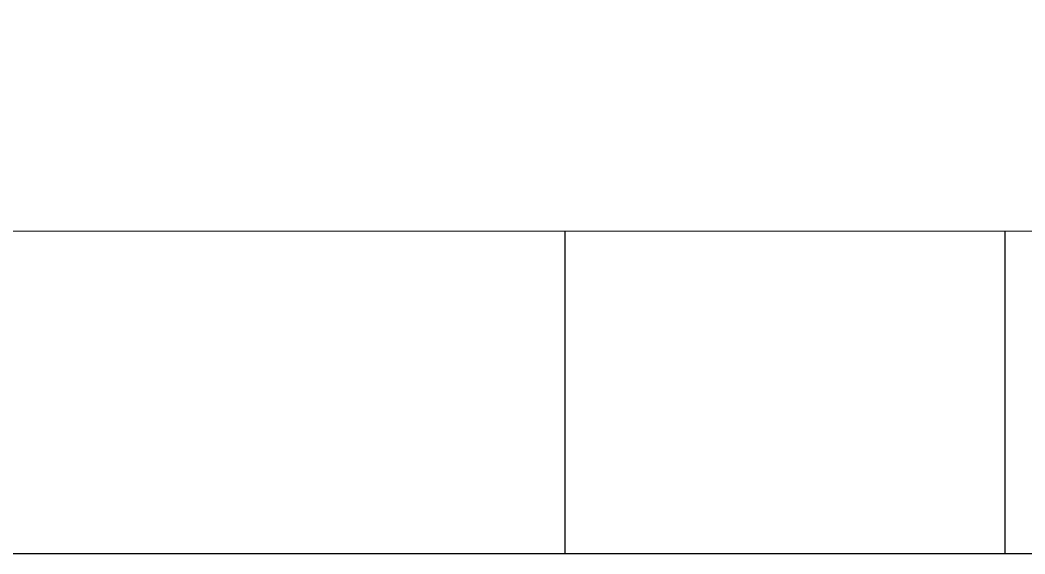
# Model space of a CAD drawing. Extents: x -12260 to 57327, y -29287 to 19916.
# Drawn here: x 29844.7 to 29905.6, y -6080.9 to -6048.6 of the extents above; entities that cross this region are included whole.
import ezdxf

# ---------------------------------------------------------------- set-up
doc = ezdxf.new("R2010")
doc.units = 0
doc.header["$LTSCALE"] = 0.25
doc.linetypes.add('DASHDOT', pattern=[25.4, 12.7, -6.35, 0, -6.35])
for name, color, linetype, lineweight in [('01-First Floor$0$LOADING', 253, 'Continuous', 5), ('01-First Floor$0$NEW Wall', 166, 'Continuous', 5), ('E-DIM', 6, 'Continuous', 18), ('E-LITE-CLNG-CNDT', 6, 'DASHDOT', 35)]:
    doc.layers.add(name, color=color, linetype=linetype, lineweight=lineweight)
doc.styles.get("Standard").update_dxf_attribs({"font": 'romans.shx'})
doc.dimstyles.get("Standard").update_dxf_attribs({"dimtxt": 150, "dimasz": 150, "dimexe": 0.18, "dimexo": 0.0625, "dimgap": 0.09, "dimtad": 0, "dimtih": 1, "dimtoh": 1, "dimdec": 0, "dimlfac": 0.1, "dimzin": 0, "dimdsep": 46, "dimtxsty": 'Standard', "dimcen": 0.09, "dimclrd": 6, "dimadec": 0, "dimazin": 0, "dimtfac": 1, "dimtdec": 0, "dimtofl": 0, "dimtmove": 0, "dimatfit": 3, "dimfxl": 1, "dimtolj": 1, "dimtzin": 0, "dimarcsym": 0})

# ---------------------------------------------------------------- blocks, each defined once
blk = doc.blocks.new('*X410')
at = {"color": 0}
for p, q in [((5, 3), (5, 3)), ((5, 3), (5, 3)), ((5, 3), (5, 3)), ((5, 3), (5, 3)), ((5, 3), (5, 3)), ((5, 3), (5, 3)), ((5, 3), (5, 3)), ((5, 3), (5, 3)), ((5, 3), (5, 3)), ((5, 3), (5, 3)), ((5, 3), (5, 3)), ((5, 3), (5, 3)), ((5, 3), (5, 3)), ((5, 3), (5, 3)), ((5, 3), (5, 3)), ((5, 3), (5, 3)), ((5, 3), (5, 3)), ((5, 3), (5, 3)), ((5, 3), (5, 3)), ((5, 3), (5, 3)), ((5, 3), (5, 3)), ((5, 3), (5, 3)), ((5, 3), (5, 3)), ((5, 3), (5, 3)), ((5, 3), (5, 3)), ((5, 3), (5, 3)), ((5, 3), (5, 3)), ((5, 3), (5, 3)), ((5, 3), (5, 3)), ((5, 3), (5, 3)), ((5, 3), (5, 3)), ((5, 3), (5, 3)), ((5, 3), (5, 3)), ((5, 3), (5, 3)), ((5, 3), (5, 3)), ((5, 3), (5, 3)), ((5, 3), (5, 3)), ((5, 3), (5, 3)), ((5, 3), (5, 3)), ((5, 3), (5, 3)), ((5, 3), (5, 3)), ((5, 3), (5, 3)), ((5, 3), (5, 3)), ((5, 3), (5, 3)), ((5, 3), (5, 3)), ((5, 3), (5, 3)), ((5, 3), (5, 3)), ((5, 3), (5, 3)), ((5, 3), (5, 3)), ((5, 3), (5, 3)), ((5, 3), (5, 3)), ((5, 3), (5, 3)), ((5, 3), (5, 3)), ((5, 3), (5, 3)), ((5, 3), (5, 3)), ((5, 3), (5, 3)), ((5, 3), (5, 3)), ((5, 3), (5, 3)), ((5, 3), (5, 3)), ((5, 3), (5, 3)), ((5, 3), (5, 3)), ((5, 3), (5, 3)), ((5, 3), (5, 3)), ((5, 3), (5, 3)), ((5, 3), (5, 3)), ((5, 3), (5, 3)), ((6, 3), (5, 3)), ((5, 3), (5, 3)), ((6, 3), (5, 3)), ((5, 3), (5, 3)), ((6, 3), (5, 3)), ((5, 3), (5, 3)), ((6, 3), (5, 3)), ((5, 3), (5, 3)), ((5, 3), (5, 3)), ((5, 3), (5, 3)), ((5, 3), (5, 3)), ((5, 3), (5, 3)), ((5, 3), (5, 3)), ((5, 3), (5, 3)), ((5, 3), (5, 3)), ((5, 3), (5, 3)), ((5, 3), (5, 3)), ((5, 3), (5, 3)), ((5, 3), (5, 3)), ((5, 3), (5, 3)), ((5, 3), (5, 3)), ((5, 3), (5, 3)), ((5, 3), (5, 3)), ((5, 3), (5, 3)), ((5, 3), (5, 3)), ((5, 3), (5, 3)), ((5, 3), (5, 3)), ((5, 3), (5, 3)), ((5, 3), (5, 3)), ((5, 3), (5, 3)), ((6, 3), (6, 3)), ((6, 3), (6, 3)), ((6, 3), (6, 3)), ((6, 3), (6, 3)), ((6, 3), (6, 3)), ((6, 3), (6, 3)), ((6, 3), (6, 3)), ((6, 3), (6, 3)), ((6, 3), (6, 3)), ((6, 3), (6, 3)), ((6, 3), (6, 3)), ((6, 3), (6, 3)), ((6, 3), (6, 3)), ((6, 3), (6, 3)), ((6, 3), (6, 3)), ((6, 3), (6, 3)), ((6, 3), (6, 3)), ((6, 3), (6, 3)), ((6, 3), (6, 3)), ((6, 3), (6, 3)), ((6, 3), (6, 3)), ((6, 3), (6, 3)), ((6, 3), (6, 3)), ((6, 3), (6, 3)), ((6, 3), (6, 3)), ((6, 3), (6, 3)), ((6, 3), (6, 3)), ((6, 3), (6, 3)), ((6, 3), (6, 3)), ((6, 3), (6, 3)), ((6, 3), (6, 3)), ((6, 3), (6, 3)), ((6, 3), (6, 3)), ((6, 3), (6, 3)), ((6, 3), (6, 3)), ((6, 3), (6, 3)), ((6, 3), (6, 3)), ((6, 3), (6, 3)), ((6, 3), (6, 3)), ((6, 3), (6, 3)), ((6, 3), (6, 3)), ((6, 3), (6, 3)), ((6, 3), (6, 3)), ((6, 3), (6, 3)), ((6, 3), (6, 3)), ((6, 3), (6, 3)), ((6, 3), (6, 3)), ((6, 3), (6, 3)), ((6, 3), (6, 3)), ((6, 3), (6, 3)), ((6, 3), (6, 3)), ((6, 3), (6, 3)), ((6, 3), (6, 3)), ((6, 3), (6, 3)), ((6, 3), (6, 3)), ((6, 3), (6, 3)), ((6, 3), (6, 3)), ((6, 3), (6, 3)), ((6, 3), (6, 3)), ((6, 3), (6, 3)), ((6, 3), (6, 3)), ((6, 3), (6, 3)), ((6, 3), (6, 3)), ((6, 3), (6, 3)), ((6, 3), (6, 3)), ((6, 3), (6, 3)), ((6, 3), (6, 3)), ((6, 3), (6, 3)), ((6, 3), (6, 3)), ((6, 3), (6, 3)), ((6, 3), (6, 3)), ((6, 3), (6, 3)), ((6, 3), (6, 3)), ((6, 3), (6, 3)), ((6, 3), (6, 3)), ((6, 3), (6, 3)), ((6, 3), (6, 3)), ((6, 3), (6, 3)), ((6, 3), (6, 3)), ((6, 3), (6, 3)), ((6, 3), (6, 3)), ((6, 3), (6, 3)), ((6, 3), (6, 3)), ((6, 3), (6, 3)), ((6, 3), (6, 3)), ((6, 3), (6, 3)), ((6, 3), (6, 3)), ((6, 3), (6, 3)), ((6, 3), (6, 3)), ((6, 3), (6, 3)), ((6, 3), (6, 3)), ((6, 3), (6, 3)), ((6, 3), (6, 3)), ((6, 3), (6, 3)), ((6, 3), (6, 3)), ((6, 3), (6, 3)), ((6, 3), (6, 3)), ((6, 3), (6, 3)), ((6, 3), (6, 3)), ((6, 3), (6, 3)), ((6, 3), (6, 3)), ((6, 3), (6, 3)), ((6, 3), (6, 3)), ((6, 3), (6, 3)), ((6, 3), (6, 3)), ((6, 3), (6, 3)), ((6, 3), (6, 3)), ((6, 3), (6, 3)), ((6, 3), (6, 3)), ((6, 3), (6, 3)), ((6, 3), (6, 3)), ((6, 3), (6, 3)), ((6, 3), (6, 3)), ((6, 3), (6, 3)), ((6, 3), (6, 3)), ((6, 3), (6, 3)), ((6, 3), (6, 3)), ((6, 3), (6, 3)), ((6, 3), (6, 3)), ((6, 3), (6, 3)), ((6, 3), (6, 3)), ((6, 3), (6, 3)), ((6, 3), (6, 3)), ((6, 3), (6, 3)), ((6, 3), (6, 3)), ((6, 3), (6, 3)), ((6, 3), (6, 3)), ((6, 3), (6, 3)), ((6, 3), (6, 3)), ((6, 3), (6, 3)), ((6, 3), (6, 3)), ((6, 3), (6, 3)), ((6, 3), (6, 3)), ((6, 3), (6, 3)), ((6, 3), (6, 3)), ((6, 3), (6, 3)), ((6, 3), (6, 3)), ((6, 3), (6, 3)), ((6, 3), (6, 3)), ((6, 3), (6, 3)), ((6, 3), (6, 3)), ((6, 3), (6, 3)), ((6, 3), (6, 3)), ((6, 3), (6, 3)), ((6, 3), (6, 3)), ((6, 3), (6, 3)), ((6, 3), (6, 3)), ((6, 3), (6, 3)), ((6, 3), (6, 3)), ((6, 3), (6, 3)), ((6, 3), (6, 3)), ((6, 3), (6, 3)), ((6, 3), (6, 3)), ((6, 3), (6, 3)), ((6, 3), (6, 3)), ((6, 3), (6, 3)), ((6, 3), (6, 3)), ((6, 3), (6, 3)), ((6, 3), (6, 3)), ((6, 3), (6, 3)), ((6, 3), (6, 3)), ((6, 3), (6, 3)), ((6, 3), (6, 3)), ((6, 3), (6, 3)), ((6, 3), (6, 3)), ((6, 3), (6, 3)), ((6, 3), (6, 3)), ((6, 3), (6, 3)), ((6, 3), (6, 3)), ((6, 3), (6, 3)), ((6, 3), (6, 3)), ((6, 3), (6, 3)), ((6, 3), (6, 3)), ((6, 3), (6, 3)), ((6, 3), (6, 3)), ((6, 3), (6, 3)), ((6, 3), (6, 3)), ((6, 3), (6, 3)), ((6, 3), (6, 3)), ((6, 3), (6, 3)), ((6, 3), (6, 3)), ((6, 3), (6, 3)), ((6, 3), (6, 3)), ((6, 3), (6, 3)), ((6, 3), (6, 3)), ((6, 3), (6, 3)), ((6, 3), (6, 3)), ((6, 3), (6, 3)), ((6, 3), (6, 3)), ((6, 3), (6, 3)), ((6, 3), (6, 3)), ((6, 3), (6, 3)), ((6, 3), (6, 3)), ((6, 3), (6, 3)), ((6, 3), (6, 3)), ((6, 3), (6, 3)), ((6, 3), (6, 3)), ((6, 3), (6, 3)), ((6, 3), (6, 3)), ((6, 3), (6, 3)), ((6, 3), (6, 3)), ((6, 3), (6, 3)), ((6, 3), (6, 3)), ((6, 3), (6, 3)), ((6, 3), (5, 3)), ((6, 3), (5, 3)), ((6, 3), (5, 3)), ((6, 3), (5, 3)), ((6, 3), (5, 3)), ((6, 3), (6, 3)), ((6, 3), (6, 3)), ((6, 3), (6, 3)), ((6, 3), (6, 3)), ((6, 3), (6, 3)), ((6, 3), (6, 3)), ((6, 3), (6, 3)), ((6, 3), (6, 3)), ((6, 3), (6, 3)), ((6, 3), (6, 3)), ((6, 3), (6, 3)), ((6, 3), (6, 3)), ((6, 3), (6, 3)), ((6, 3), (6, 3)), ((6, 3), (6, 3)), ((6, 3), (6, 3)), ((6, 3), (6, 3)), ((6, 3), (6, 3)), ((6, 3), (6, 3)), ((6, 3), (6, 3)), ((6, 3), (6, 3)), ((6, 3), (6, 3)), ((6, 3), (6, 3)), ((6, 3), (6, 3)), ((6, 3), (6, 3)), ((6, 3), (6, 3)), ((6, 3), (6, 3)), ((6, 3), (6, 3)), ((6, 3), (6, 3)), ((6, 3), (6, 3)), ((6, 3), (6, 3)), ((6, 3), (6, 3)), ((6, 3), (6, 3)), ((6, 3), (6, 3)), ((6, 3), (6, 3)), ((6, 3), (6, 3)), ((6, 3), (6, 3)), ((6, 3), (6, 3)), ((6, 3), (6, 3)), ((6, 3), (6, 3)), ((6, 3), (6, 3)), ((6, 3), (6, 3)), ((6, 3), (6, 3)), ((6, 3), (6, 3)), ((6, 3), (6, 3)), ((6, 3), (6, 3)), ((6, 3), (6, 3)), ((6, 3), (6, 3)), ((6, 3), (6, 3)), ((6, 3), (6, 3)), ((6, 3), (6, 3)), ((6, 3), (6, 3)), ((6, 3), (6, 3)), ((6, 3), (6, 3)), ((6, 3), (6, 3)), ((6, 3), (6, 3)), ((6, 3), (6, 3)), ((6, 3), (6, 3)), ((6, 3), (6, 3)), ((6, 3), (6, 3)), ((6, 3), (6, 3)), ((6, 3), (6, 3)), ((6, 3), (6, 3)), ((6, 3), (6, 3)), ((6, 3), (6, 3)), ((6, 3), (6, 3)), ((6, 3), (6, 3)), ((6, 3), (6, 3)), ((6, 3), (6, 3)), ((6, 3), (6, 3)), ((6, 3), (6, 3)), ((6, 3), (6, 3)), ((6, 3), (6, 3)), ((6, 3), (6, 3)), ((6, 3), (6, 3)), ((6, 3), (6, 3)), ((6, 3), (6, 3)), ((6, 3), (6, 3)), ((6, 3), (6, 3)), ((6, 3), (6, 3)), ((6, 3), (6, 3)), ((6, 3), (6, 3)), ((6, 3), (6, 3)), ((6, 3), (6, 3)), ((6, 3), (6, 3)), ((6, 3), (6, 3)), ((6, 3), (6, 3)), ((6, 3), (6, 3)), ((6, 3), (6, 3)), ((6, 3), (6, 3)), ((6, 3), (6, 3)), ((6, 3), (6, 3)), ((6, 3), (6, 3)), ((6, 3), (6, 3)), ((6, 3), (6, 3)), ((6, 3), (6, 3)), ((6, 3), (6, 3)), ((6, 3), (6, 3)), ((6, 3), (6, 3)), ((6, 3), (6, 3)), ((6, 3), (6, 3)), ((6, 3), (6, 3)), ((6, 3), (6, 3)), ((6, 3), (6, 3)), ((6, 3), (6, 3)), ((6, 3), (6, 3)), ((6, 3), (6, 3)), ((6, 3), (6, 3)), ((6, 3), (6, 3)), ((6, 3), (6, 3)), ((6, 3), (6, 3)), ((6, 3), (6, 3)), ((6, 3), (6, 3)), ((6, 3), (6, 3)), ((6, 3), (6, 3)), ((6, 3), (6, 3)), ((6, 3), (6, 3)), ((6, 3), (6, 3)), ((6, 3), (6, 3)), ((6, 3), (6, 3)), ((6, 3), (6, 3)), ((6, 3), (6, 3)), ((6, 3), (6, 3)), ((6, 3), (6, 3)), ((6, 3), (6, 3)), ((6, 3), (6, 3)), ((6, 3), (6, 3)), ((6, 3), (6, 3)), ((6, 3), (6, 3)), ((6, 3), (6, 3)), ((6, 3), (6, 3)), ((6, 3), (6, 3)), ((6, 3), (6, 3)), ((6, 3), (6, 3)), ((6, 3), (6, 3)), ((6, 3), (6, 3)), ((6, 3), (6, 3)), ((6, 3), (6, 3)), ((6, 3), (6, 3)), ((6, 3), (6, 3)), ((6, 3), (6, 3)), ((6, 3), (6, 3)), ((6, 3), (6, 3)), ((6, 3), (6, 3)), ((6, 3), (6, 3)), ((6, 3), (6, 3)), ((6, 3), (6, 3)), ((6, 3), (6, 3)), ((6, 3), (6, 3)), ((6, 3), (6, 3)), ((6, 3), (6, 3)), ((6, 3), (6, 3)), ((6, 3), (6, 3)), ((6, 3), (6, 3)), ((6, 3), (6, 3)), ((6, 3), (6, 3)), ((6, 3), (6, 3)), ((6, 3), (6, 3)), ((6, 3), (6, 3)), ((6, 3), (6, 3)), ((6, 3), (6, 3)), ((6, 3), (6, 3)), ((6, 3), (6, 3)), ((6, 3), (6, 3)), ((6, 3), (6, 3)), ((6, 3), (6, 3)), ((6, 3), (6, 3)), ((6, 3), (6, 3)), ((6, 3), (6, 3)), ((6, 3), (6, 3)), ((6, 3), (6, 3)), ((6, 3), (6, 3)), ((6, 3), (6, 3)), ((6, 3), (6, 3)), ((6, 3), (6, 3)), ((6, 3), (6, 3)), ((6, 3), (6, 3)), ((6, 3), (6, 3)), ((6, 3), (6, 3)), ((6, 3), (6, 3)), ((6, 3), (6, 3)), ((6, 3), (6, 3)), ((6, 3), (6, 3)), ((6, 3), (6, 3)), ((6, 3), (6, 3)), ((6, 3), (6, 3)), ((6, 3), (6, 3)), ((6, 3), (6, 3)), ((6, 3), (6, 3)), ((6, 3), (6, 3)), ((6, 3), (6, 3)), ((6, 3), (6, 3)), ((6, 3), (6, 3)), ((6, 3), (6, 3)), ((6, 3), (6, 3)), ((6, 3), (6, 3)), ((6, 3), (6, 3)), ((6, 3), (6, 3)), ((6, 3), (6, 3)), ((6, 3), (6, 3)), ((6, 3), (6, 3)), ((6, 3), (6, 3)), ((6, 3), (6, 3)), ((6, 3), (6, 3)), ((6, 3), (6, 3)), ((6, 3), (6, 3)), ((6, 3), (6, 3)), ((6, 3), (6, 3)), ((6, 3), (6, 3)), ((6, 3), (6, 3)), ((6, 3), (6, 3)), ((6, 3), (6, 3)), ((6, 3), (6, 3)), ((6, 3), (6, 3)), ((6, 3), (6, 3)), ((6, 3), (6, 3)), ((6, 3), (6, 3)), ((6, 3), (6, 3)), ((6, 3), (6, 3)), ((6, 3), (6, 3)), ((6, 3), (6, 3)), ((6, 3), (6, 3)), ((6, 3), (6, 3)), ((6, 3), (6, 3)), ((6, 3), (6, 3)), ((6, 3), (6, 3)), ((6, 3), (6, 3)), ((6, 3), (6, 3)), ((6, 3), (6, 3)), ((6, 3), (6, 3)), ((6, 3), (6, 3)), ((6, 3), (6, 3)), ((6, 3), (6, 3)), ((6, 3), (6, 3)), ((6, 3), (6, 3)), ((6, 3), (6, 3)), ((6, 3), (6, 3)), ((6, 3), (6, 3)), ((6, 3), (6, 3)), ((6, 3), (6, 3)), ((6, 3), (6, 3)), ((6, 3), (6, 3)), ((6, 3), (6, 3)), ((6, 3), (6, 3)), ((6, 3), (6, 3)), ((6, 3), (6, 3)), ((6, 3), (6, 3)), ((6, 3), (6, 3)), ((6, 3), (6, 3)), ((6, 3), (6, 3)), ((6, 3), (6, 3)), ((6, 3), (6, 3)), ((6, 3), (6, 3)), ((6, 3), (6, 3)), ((6, 3), (6, 3)), ((6, 3), (6, 3)), ((6, 3), (6, 3)), ((6, 3), (6, 3)), ((6, 3), (6, 3)), ((6, 3), (6, 3)), ((6, 3), (6, 3)), ((6, 3), (6, 3)), ((6, 3), (6, 3)), ((6, 3), (6, 3)), ((6, 3), (6, 3)), ((6, 3), (6, 3)), ((6, 3), (6, 3)), ((6, 3), (6, 3)), ((6, 3), (6, 3)), ((6, 3), (6, 3)), ((6, 3), (6, 3)), ((6, 3), (6, 3)), ((6, 3), (6, 3)), ((6, 3), (6, 3)), ((6, 3), (6, 3)), ((6, 3), (6, 3)), ((6, 3), (6, 3)), ((6, 3), (6, 3)), ((6, 3), (6, 3)), ((6, 3), (6, 3)), ((6, 3), (6, 3)), ((6, 3), (6, 3)), ((6, 3), (6, 3)), ((6, 3), (6, 3)), ((6, 3), (6, 3)), ((6, 3), (6, 3)), ((6, 3), (6, 3)), ((6, 3), (6, 3)), ((6, 3), (6, 3)), ((6, 3), (6, 3)), ((6, 3), (6, 3)), ((6, 3), (6, 3)), ((6, 3), (6, 3)), ((6, 3), (6, 3)), ((6, 3), (6, 3)), ((6, 3), (6, 3)), ((6, 3), (6, 3)), ((6, 3), (6, 3)), ((6, 3), (6, 3)), ((6, 3), (6, 3)), ((6, 3), (6, 3)), ((6, 3), (6, 3)), ((6, 3), (6, 3)), ((6, 3), (6, 3)), ((6, 3), (6, 3)), ((6, 3), (6, 3)), ((6, 3), (6, 3)), ((6, 3), (6, 3)), ((6, 3), (6, 3)), ((6, 3), (6, 3)), ((6, 3), (6, 3)), ((6, 3), (6, 3)), ((6, 3), (6, 3)), ((6, 3), (6, 3)), ((6, 3), (6, 3)), ((6, 3), (6, 3)), ((6, 3), (6, 3))]:
    blk.add_line(p, q, dxfattribs=at)
blk = doc.blocks.new('*X411')
at = {"color": 0}
for p, q in [((13, 1), (13, 1)), ((13, 1), (13, 1)), ((13, 1), (13, 1)), ((13, 1), (13, 1)), ((13, 1), (13, 1)), ((13, 1), (13, 1)), ((13, 1), (13, 1)), ((13, 1), (13, 1)), ((13, 1), (13, 1)), ((13, 1), (13, 1)), ((13, 1), (13, 1)), ((13, 1), (13, 1)), ((13, 1), (13, 1)), ((13, 1), (13, 1)), ((13, 1), (13, 1)), ((13, 1), (14, 1)), ((13, 1), (14, 1)), ((13, 1), (14, 1)), ((13, 1), (13, 1)), ((13, 1), (13, 1)), ((13, 1), (13, 1)), ((13, 1), (13, 1)), ((13, 1), (13, 1)), ((13, 1), (13, 1)), ((13, 1), (13, 1)), ((13, 1), (13, 1)), ((13, 1), (13, 1)), ((13, 1), (13, 1)), ((13, 1), (13, 1)), ((13, 1), (13, 1)), ((13, 1), (13, 1)), ((13, 1), (13, 1)), ((13, 1), (13, 1)), ((13, 1), (13, 1)), ((13, 1), (13, 1)), ((13, 1), (13, 1)), ((13, 1), (13, 1)), ((13, 1), (13, 1)), ((13, 1), (13, 1)), ((13, 1), (13, 1)), ((13, 1), (13, 1)), ((13, 1), (13, 1)), ((13, 1), (13, 1)), ((13, 1), (13, 1)), ((13, 1), (13, 1)), ((13, 1), (13, 1)), ((13, 1), (13, 1)), ((13, 1), (13, 1)), ((13, 1), (13, 1)), ((13, 1), (13, 1)), ((13, 1), (13, 1)), ((13, 1), (13, 1)), ((13, 1), (13, 1)), ((13, 1), (13, 1)), ((13, 1), (13, 1)), ((13, 1), (13, 1)), ((13, 1), (13, 1)), ((13, 1), (13, 1)), ((13, 1), (13, 1)), ((13, 1), (13, 1)), ((13, 1), (13, 1)), ((13, 1), (13, 1)), ((13, 1), (13, 1)), ((13, 1), (13, 1)), ((13, 1), (13, 1)), ((13, 1), (13, 1)), ((13, 1), (13, 1)), ((13, 1), (13, 1)), ((13, 1), (13, 1)), ((13, 1), (13, 1)), ((13, 1), (13, 1)), ((13, 1), (13, 1)), ((13, 1), (13, 1)), ((13, 1), (13, 1)), ((13, 1), (13, 1)), ((13, 1), (13, 1)), ((13, 1), (13, 1)), ((13, 1), (13, 1)), ((13, 1), (13, 1)), ((13, 1), (13, 1)), ((13, 1), (13, 1)), ((13, 1), (13, 1)), ((13, 1), (13, 1)), ((13, 1), (13, 1)), ((13, 1), (13, 1)), ((13, 1), (13, 1)), ((13, 1), (13, 1)), ((13, 1), (13, 1)), ((13, 1), (13, 1)), ((13, 1), (13, 1)), ((13, 1), (13, 1)), ((13, 1), (13, 1)), ((13, 1), (13, 1)), ((13, 1), (13, 1)), ((13, 1), (13, 1)), ((13, 1), (13, 1)), ((13, 1), (13, 1)), ((13, 1), (13, 1)), ((13, 1), (13, 1)), ((13, 1), (13, 1)), ((13, 1), (13, 1)), ((13, 1), (13, 1)), ((13, 1), (13, 1)), ((13, 1), (13, 1)), ((13, 1), (13, 1)), ((13, 1), (13, 1)), ((13, 1), (13, 1)), ((13, 1), (13, 1)), ((13, 1), (13, 1)), ((13, 1), (13, 1)), ((13, 1), (13, 1)), ((13, 1), (13, 1)), ((13, 1), (13, 1)), ((13, 1), (13, 1)), ((13, 1), (13, 1)), ((13, 1), (13, 1)), ((13, 1), (13, 1)), ((13, 1), (13, 1)), ((13, 1), (13, 1)), ((13, 1), (13, 1)), ((13, 1), (13, 1)), ((13, 1), (13, 1)), ((13, 1), (13, 1)), ((13, 1), (14, 1)), ((13, 0), (13, 0)), ((13, 0), (13, 0)), ((13, 0), (13, 0)), ((13, 0), (13, 0)), ((13, 0), (13, 0)), ((13, 0), (13, 0)), ((13, 0), (13, 0)), ((13, 0), (13, 0)), ((13, 0), (13, 0)), ((13, 0), (13, 0)), ((13, 0), (13, 0)), ((13, 0), (13, 0)), ((13, 0), (13, 0)), ((13, 0), (13, 0)), ((13, 0), (13, 0)), ((13, 0), (13, 0)), ((13, 0), (13, 0)), ((13, 0), (13, 0)), ((13, 0), (13, 0)), ((13, 0), (13, 0)), ((13, 0), (13, 0)), ((13, 0), (13, 0)), ((13, 0), (13, 0)), ((13, 0), (13, 0)), ((13, 0), (13, 0)), ((13, 0), (13, 0)), ((13, 0), (13, 0)), ((13, 0), (13, 0)), ((13, 0), (13, 0)), ((13, 0), (13, 0)), ((13, 0), (13, 0)), ((13, 0), (13, 0)), ((13, 0), (13, 0)), ((13, 0), (13, 0)), ((13, 0), (13, 0)), ((13, 0), (13, 0)), ((13, 0), (13, 0)), ((13, 0), (13, 0)), ((13, 0), (13, 0)), ((13, 0), (13, 0)), ((13, 0), (13, 0)), ((13, 0), (13, 0)), ((13, 0), (13, 0)), ((13, 0), (13, 0)), ((13, 0), (13, 0)), ((13, 0), (13, 0)), ((13, 0), (13, 0)), ((13, 0), (13, 0)), ((13, 0), (14, 0)), ((13, 0), (14, 0)), ((13, 0), (13, 0)), ((13, 0), (14, 0)), ((14, 1), (14, 1)), ((14, 1), (14, 1)), ((14, 1), (14, 1)), ((14, 1), (14, 1)), ((14, 1), (14, 1)), ((14, 1), (14, 1)), ((14, 1), (14, 1)), ((14, 1), (14, 1)), ((14, 1), (14, 1)), ((14, 1), (14, 1)), ((14, 1), (14, 1)), ((14, 1), (14, 1)), ((14, 1), (14, 1)), ((14, 1), (14, 1)), ((14, 1), (14, 1)), ((14, 1), (14, 1)), ((14, 1), (14, 1)), ((14, 1), (14, 1)), ((14, 1), (14, 1)), ((14, 1), (14, 1)), ((14, 1), (14, 1)), ((14, 1), (14, 1)), ((14, 1), (14, 1)), ((14, 1), (14, 1)), ((14, 1), (14, 1)), ((14, 1), (14, 1)), ((14, 1), (14, 1)), ((14, 1), (14, 1)), ((14, 1), (14, 1)), ((14, 1), (14, 1)), ((14, 1), (14, 1)), ((14, 1), (14, 1)), ((14, 1), (14, 1)), ((14, 1), (14, 1)), ((14, 1), (14, 1)), ((14, 1), (14, 1)), ((14, 1), (14, 1)), ((14, 1), (14, 1)), ((14, 1), (14, 1)), ((14, 1), (14, 1)), ((14, 1), (14, 1)), ((14, 1), (14, 1)), ((14, 1), (14, 1)), ((14, 1), (14, 1)), ((14, 1), (14, 1)), ((14, 1), (14, 1)), ((14, 1), (14, 1)), ((14, 1), (14, 1)), ((14, 1), (14, 1)), ((14, 1), (14, 1)), ((14, 1), (14, 1)), ((14, 1), (14, 1)), ((14, 1), (14, 1)), ((14, 1), (14, 1)), ((14, 1), (14, 1)), ((14, 1), (14, 1)), ((14, 1), (14, 1)), ((14, 1), (14, 1)), ((14, 1), (14, 1)), ((14, 1), (14, 1)), ((14, 1), (14, 1)), ((14, 1), (14, 1)), ((14, 1), (14, 1)), ((14, 1), (14, 1)), ((14, 1), (14, 1)), ((14, 1), (14, 1)), ((14, 1), (14, 1)), ((14, 1), (14, 1)), ((14, 1), (14, 1)), ((14, 1), (14, 1)), ((14, 1), (14, 1)), ((14, 1), (14, 1)), ((14, 1), (14, 1)), ((14, 1), (14, 1)), ((14, 1), (14, 1)), ((14, 1), (14, 1)), ((14, 1), (14, 1)), ((14, 1), (14, 1)), ((14, 1), (14, 1)), ((14, 1), (14, 1)), ((14, 1), (14, 1)), ((14, 1), (14, 1)), ((14, 1), (14, 1)), ((14, 1), (14, 1)), ((14, 1), (14, 1)), ((14, 1), (14, 1)), ((14, 1), (14, 1)), ((14, 1), (14, 1)), ((14, 1), (14, 1)), ((14, 1), (14, 1)), ((14, 1), (14, 1)), ((14, 1), (14, 1)), ((14, 1), (14, 1)), ((14, 1), (14, 1)), ((14, 0), (14, 0)), ((14, 0), (14, 0)), ((14, 0), (14, 0)), ((14, 0), (14, 0)), ((14, 0), (14, 0)), ((14, 0), (14, 0)), ((14, 0), (14, 0)), ((14, 0), (14, 0)), ((14, 0), (14, 0)), ((14, 0), (14, 0)), ((14, 0), (14, 0)), ((14, 0), (14, 0)), ((14, 0), (14, 0)), ((14, 0), (14, 0)), ((14, 0), (14, 0)), ((14, 0), (14, 0)), ((14, 0), (14, 0)), ((14, 0), (14, 0)), ((14, 0), (14, 0)), ((14, 0), (14, 0)), ((14, 0), (14, 0)), ((14, 0), (14, 0)), ((14, 0), (14, 0)), ((14, 0), (14, 0)), ((14, 0), (14, 0)), ((14, 0), (14, 0)), ((14, 0), (14, 0)), ((14, 0), (14, 0)), ((14, 0), (14, 0)), ((14, 0), (14, 0)), ((14, 0), (14, 0)), ((14, 0), (14, 0)), ((14, 0), (14, 0)), ((14, 0), (14, 0)), ((14, 0), (14, 0)), ((14, 0), (14, 0)), ((14, 0), (14, 0)), ((14, 0), (14, 0)), ((14, 0), (14, 0)), ((14, 0), (14, 0)), ((14, 0), (14, 0)), ((14, 0), (14, 0)), ((14, 0), (14, 0)), ((14, 0), (14, 0)), ((14, 0), (14, 0)), ((14, 0), (14, 0)), ((14, 0), (14, 0)), ((14, 0), (14, 0)), ((13, 0), (13, 0)), ((13, 0), (14, 0)), ((13, 0), (13, 0)), ((13, 0), (14, 0)), ((13, 0), (13, 0)), ((13, 0), (14, 0)), ((13, 0), (13, 0)), ((13, 0), (13, 0)), ((13, 0), (13, 0)), ((13, 0), (13, 0)), ((13, 0), (14, 0)), ((13, 0), (13, 0)), ((13, 0), (14, 0)), ((13, 0), (13, 0)), ((13, 0), (14, 0)), ((13, 0), (13, 0)), ((13, 0), (14, 0)), ((13, 0), (13, 0)), ((13, 0), (14, 0)), ((13, 0), (13, 0)), ((13, 0), (14, 0)), ((13, 0), (13, 0)), ((13, 0), (14, 0)), ((13, 0), (13, 0)), ((13, 0), (13, 0)), ((13, 0), (13, 0)), ((13, 0), (14, 0)), ((13, 0), (13, 0)), ((13, 0), (14, 0)), ((13, 0), (13, 0)), ((13, 0), (14, 0)), ((13, 0), (13, 0)), ((13, 0), (14, 0)), ((13, 0), (13, 0)), ((13, 0), (13, 0)), ((13, 0), (13, 0)), ((13, 0), (13, 0)), ((13, 0), (13, 0)), ((13, 0), (13, 0)), ((13, 0), (13, 0)), ((13, 0), (13, 0)), ((13, 0), (13, 0)), ((13, 0), (13, 0)), ((13, 0), (13, 0)), ((13, 0), (13, 0)), ((13, 0), (13, 0)), ((13, 0), (13, 0)), ((13, 0), (13, 0)), ((13, 0), (13, 0)), ((13, 0), (13, 0)), ((13, 0), (13, 0)), ((13, 0), (13, 0)), ((13, 0), (13, 0)), ((13, 0), (13, 0)), ((13, 0), (13, 0)), ((13, 0), (13, 0)), ((13, 0), (13, 0)), ((13, 0), (13, 0)), ((13, 0), (13, 0)), ((13, 0), (13, 0)), ((13, 0), (13, 0)), ((13, 0), (13, 0)), ((13, 0), (13, 0)), ((13, 0), (13, 0)), ((13, -1), (13, -1)), ((13, -1), (13, -1)), ((13, -1), (13, -1)), ((13, -1), (13, -1)), ((13, -1), (13, -1)), ((13, -1), (14, -1)), ((13, -1), (13, -1)), ((14, 0), (14, 0)), ((14, 0), (14, 0)), ((14, 0), (14, 0)), ((14, 0), (14, 0)), ((14, 0), (14, 0)), ((14, 0), (14, 0)), ((14, 0), (14, 0)), ((14, 0), (14, 0)), ((14, 0), (14, 0)), ((14, 0), (14, 0)), ((14, 0), (14, 0)), ((14, 0), (14, 0)), ((14, 0), (14, 0)), ((14, 0), (14, 0)), ((14, 0), (14, 0)), ((13, 0), (14, 0)), ((14, 0), (14, 0)), ((14, 0), (14, 0)), ((14, 0), (14, 0)), ((14, 0), (14, 0)), ((14, 0), (14, 0)), ((14, 0), (14, 0)), ((14, 0), (14, 0)), ((14, 0), (14, 0)), ((14, 0), (14, 0)), ((14, 0), (14, 0)), ((14, 0), (14, 0)), ((14, 0), (14, 0)), ((14, 0), (14, 0)), ((14, 0), (14, 0)), ((14, 0), (14, 0)), ((14, 0), (14, 0)), ((14, 0), (14, 0)), ((14, 0), (14, 0)), ((14, 0), (14, 0)), ((14, 0), (14, 0)), ((14, 0), (14, 0)), ((14, 0), (14, 0)), ((14, 0), (14, 0)), ((14, 0), (14, 0)), ((14, 0), (14, 0)), ((14, 0), (14, 0)), ((14, 0), (14, 0)), ((14, 0), (14, 0)), ((14, 0), (14, 0)), ((14, 0), (14, 0)), ((14, 0), (14, 0)), ((14, 0), (14, 0)), ((14, 0), (14, 0)), ((14, 0), (14, 0)), ((14, -1), (14, -1)), ((14, -1), (14, -1)), ((14, -1), (14, -1)), ((14, -1), (14, -1)), ((14, -1), (14, -1))]:
    blk.add_line(p, q, dxfattribs=at)
blk = doc.blocks.new('01-First Floor$0$GF21018-P')
at = {"color": 0}
for p, q in [((0.220494, 0.475631), (0.220494, 0.067498)), ((0.240011, 0.322592), (0.240011, 0.140001)), ((0.220494, 0.293723), (0.240011, 0.293723)), ((0.220494, 0.267085), (0.240011, 0.267085))]:
    blk.add_line(p, q, dxfattribs=at)
for points in [[(0.240011, 0.293723), (0.240011, 0.293723), (0.240011, 0.293723), (0.240011, 0.293723), (0.240011, 0.293723), (0.240011, 0.293723), (0.240011, 0.293723), (0.240011, 0.293723), (0.240011, 0.293723), (0.240011, 0.293723), (0.240011, 0.293723), (0.240011, 0.293723), (0.240011, 0.293723), (0.240011, 0.293723), (0.240011, 0.293723), (0.240011, 0.293723), (0.240011, 0.293723), (0.240011, 0.293723), (0.240011, 0.293723), (0.240011, 0.293723), (0.240011, 0.293723), (0.240011, 0.293723), (0.240011, 0.293723), (0.240011, 0.293723), (0.240011, 0.293723), (0.240011, 0.293723), (0.240011, 0.293723), (0.240011, 0.293723), (0.240011, 0.293723), (0.240011, 0.293723), (0.240011, 0.293723), (0.240011, 0.293723), (0.240011, 0.293723), (0.240011, 0.293723), (0.240011, 0.293723), (0.240011, 0.293723), (0.240011, 0.293723), (0.240011, 0.293723), (0.240011, 0.293723), (0.240011, 0.293723), (0.240011, 0.293723), (0.240011, 0.293723), (0.240011, 0.293723), (0.240011, 0.293723), (0.240011, 0.293723), (0.240011, 0.293723), (0.240011, 0.293723), (0.240011, 0.293723), (0.240011, 0.293723), (0.240011, 0.293723), (0.240011, 0.293723), (0.240011, 0.293723), (0.240011, 0.293723), (0.240011, 0.293723), (0.240011, 0.293723), (0.240011, 0.293723), (0.240011, 0.293723), (0.240011, 0.293723), (0.240011, 0.293723), (0.240011, 0.293723), (0.240011, 0.293723), (0.240011, 0.293723), (0.240011, 0.293723), (0.240011, 0.293723), (0.240011, 0.293723), (0.240011, 0.293723), (0.240011, 0.293723), (0.240011, 0.293723), (0.240011, 0.293723), (0.240011, 0.293723), (0.240011, 0.293723), (0.240011, 0.293723), (0.240011, 0.293723), (0.240011, 0.293723), (0.240011, 0.293723), (0.240011, 0.293723), (0.240011, 0.293723), (0.240011, 0.293723), (0.240011, 0.293723), (0.240011, 0.293723), (0.240011, 0.293723), (0.240011, 0.293723), (0.240011, 0.293723), (0.240011, 0.293723), (0.240011, 0.293723), (0.240011, 0.293723), (0.240011, 0.293723), (0.240011, 0.293723), (0.240011, 0.293723), (0.240011, 0.293723), (0.240011, 0.293723), (0.240011, 0.293723), (0.240011, 0.293723), (0.240011, 0.293723), (0.240011, 0.293723), (0.240011, 0.293723), (0.240011, 0.293723), (0.240011, 0.293723), (0.240011, 0.293723), (0.240011, 0.293723), (0.240011, 0.293723), (0.240011, 0.293723), (0.240011, 0.293723), (0.240011, 0.293723), (0.240011, 0.293723), (0.240011, 0.293723), (0.240011, 0.293723), (0.240011, 0.293723), (0.240011, 0.293723), (0.240011, 0.293723), (0.240011, 0.293723), (0.240011, 0.293723), (0.240011, 0.293723), (0.240011, 0.293723), (0.240011, 0.293723), (0.240011, 0.293723), (0.240011, 0.293723), (0.240011, 0.293723), (0.240011, 0.293723), (0.240011, 0.293723), (0.240011, 0.293723), (0.240011, 0.293723), (0.240011, 0.293723), (0.240011, 0.293723), (0.240011, 0.293723), (0.240011, 0.293723), (0.240011, 0.293723), (0.240011, 0.293723), (0.240011, 0.293723), (0.240011, 0.293723), (0.240011, 0.293723), (0.240011, 0.293723), (0.240011, 0.293723), (0.240011, 0.293723), (0.240011, 0.293723), (0.240011, 0.293723), (0.240011, 0.293723), (0.240011, 0.293723), (0.240011, 0.293723), (0.240011, 0.293723), (0.240011, 0.293723), (0.240011, 0.293723), (0.240011, 0.293723), (0.240011, 0.293723), (0.240011, 0.293723), (0.240011, 0.293723), (0.240011, 0.293723), (0.240011, 0.293723), (0.240011, 0.293723), (0.240011, 0.293723), (0.240011, 0.293723), (0.240011, 0.293723), (0.240011, 0.293723), (0.240011, 0.293723), (0.240011, 0.293723), (0.240011, 0.293723), (0.240011, 0.293723), (0.240011, 0.293723), (0.240011, 0.293723), (0.240011, 0.293723), (0.240011, 0.293723), (0.240011, 0.293723), (0.240011, 0.293723), (0.240011, 0.293723), (0.240011, 0.293723), (0.240011, 0.293723), (0.240011, 0.293723), (0.240011, 0.293723), (0.240011, 0.293723), (0.240011, 0.293723), (0.240011, 0.293723), (0.240011, 0.293723), (0.240011, 0.293723), (0.240011, 0.293723), (0.240011, 0.293723), (0.240011, 0.293723), (0.240011, 0.293723), (0.240011, 0.293723), (0.240011, 0.293723), (0.240011, 0.293723), (0.240011, 0.293723), (0.240011, 0.293723), (0.240011, 0.293723), (0.240011, 0.293723), (0.240011, 0.293723), (0.240011, 0.293723), (0.240011, 0.293723), (0.240011, 0.293723), (0.240011, 0.293723), (0.240011, 0.293723), (0.240011, 0.293723), (0.240011, 0.293723), (0.240011, 0.293723), (0.240011, 0.293723), (0.240011, 0.293723), (0.240011, 0.293723), (0.240011, 0.293723), (0.240011, 0.293723), (0.240011, 0.293723), (0.240011, 0.293723), (0.240011, 0.293723), (0.240011, 0.293723), (0.240011, 0.293723), (0.240011, 0.293723), (0.240011, 0.293723), (0.240011, 0.293723), (0.240011, 0.293723), (0.240011, 0.293723), (0.240011, 0.293723), (0.240011, 0.293723), (0.240011, 0.293723), (0.240011, 0.293723), (0.240011, 0.293723), (0.240011, 0.293723), (0.240011, 0.293723), (0.240011, 0.293723), (0.240011, 0.293723), (0.240011, 0.293723), (0.240011, 0.293723), (0.240011, 0.293723), (0.240011, 0.293723), (0.240011, 0.293723), (0.240011, 0.293723), (0.240011, 0.293723), (0.240011, 0.293723), (0.240011, 0.293723), (0.240011, 0.293723), (0.240011, 0.293723), (0.240011, 0.293723), (0.240011, 0.293723), (0.240011, 0.293723), (0.240011, 0.293723), (0.240011, 0.293723), (0.240011, 0.293723), (0.240011, 0.293723), (0.240011, 0.293723), (0.240011, 0.293723), (0.240011, 0.293723), (0.240011, 0.293723), (0.240011, 0.293723), (0.240011, 0.293723), (0.240011, 0.293723), (0.240011, 0.293723), (0.240011, 0.293723), (0.240011, 0.293723), (0.240011, 0.293723), (0.240011, 0.293723), (0.240011, 0.293723), (0.240011, 0.293723), (0.240011, 0.293723), (0.240011, 0.293723), (0.240011, 0.293723), (0.240011, 0.293723), (0.240011, 0.293723), (0.240011, 0.293723), (0.240011, 0.293723), (0.240011, 0.293723), (0.240011, 0.293723), (0.240011, 0.293723), (0.240011, 0.293723), (0.240011, 0.293723), (0.240011, 0.293723), (0.240011, 0.293723), (0.240011, 0.293723), (0.240011, 0.293723), (0.240011, 0.293723), (0.240011, 0.293723), (0.240011, 0.293723), (0.240011, 0.293723), (0.240011, 0.293723), (0.240011, 0.293723), (0.240011, 0.293723), (0.240011, 0.293723), (0.240011, 0.293723), (0.240011, 0.293723), (0.240011, 0.293723), (0.240011, 0.293723)], [(0.240011, 0.293723), (0.240011, 0.293723), (0.240011, 0.293723), (0.240011, 0.293723), (0.240011, 0.293723), (0.240011, 0.293723), (0.240011, 0.293723), (0.240011, 0.293723), (0.240011, 0.293723), (0.240011, 0.293723), (0.240011, 0.293723), (0.240011, 0.293723), (0.240011, 0.293723), (0.240011, 0.293723), (0.240011, 0.293723), (0.240011, 0.293723), (0.240011, 0.293723), (0.240011, 0.293723), (0.240011, 0.293723), (0.240011, 0.293723), (0.240011, 0.293723), (0.240011, 0.293723), (0.240011, 0.293723), (0.240011, 0.293723), (0.240011, 0.293723), (0.240011, 0.293723), (0.240011, 0.293723), (0.240011, 0.293723), (0.240011, 0.293723), (0.240011, 0.293723), (0.240011, 0.293723), (0.240011, 0.293723), (0.240011, 0.293723), (0.240011, 0.293723), (0.240011, 0.293723), (0.240011, 0.293723), (0.240011, 0.293723), (0.240011, 0.293723), (0.240011, 0.293723), (0.240011, 0.293723), (0.240011, 0.293723), (0.240011, 0.293723), (0.240011, 0.293723), (0.240011, 0.293723), (0.240011, 0.293723), (0.240011, 0.293723), (0.240011, 0.293723), (0.240011, 0.293723), (0.240011, 0.293723), (0.240011, 0.293723), (0.240011, 0.293723), (0.240011, 0.293723), (0.240011, 0.293723), (0.240011, 0.293723), (0.240011, 0.293723), (0.240011, 0.293723), (0.240011, 0.293723), (0.240011, 0.293723), (0.240011, 0.293723), (0.240011, 0.293723), (0.240011, 0.293723), (0.240011, 0.293723), (0.240011, 0.293723), (0.240011, 0.293723), (0.240011, 0.293723), (0.240011, 0.293723), (0.240011, 0.293723), (0.240011, 0.293723), (0.240011, 0.293723), (0.240011, 0.293723), (0.240011, 0.293723), (0.240011, 0.293723), (0.240011, 0.293723), (0.240011, 0.293723), (0.240011, 0.293723), (0.240011, 0.293723), (0.240011, 0.293723), (0.240011, 0.293723), (0.240011, 0.293723), (0.240011, 0.293723), (0.240011, 0.293723), (0.240011, 0.293723), (0.240011, 0.293723), (0.240011, 0.293723), (0.240011, 0.293723), (0.240011, 0.293723), (0.240011, 0.293723), (0.240011, 0.293723), (0.240011, 0.293723), (0.240011, 0.293723), (0.240011, 0.293723), (0.240011, 0.293723), (0.240011, 0.293723), (0.240011, 0.293723), (0.240011, 0.293723), (0.240011, 0.293723), (0.240011, 0.293723), (0.240011, 0.293723), (0.240011, 0.293723), (0.240011, 0.293723), (0.240011, 0.293723), (0.240011, 0.293723), (0.240011, 0.293723), (0.240011, 0.293723), (0.240011, 0.293723), (0.240011, 0.293723), (0.240011, 0.293723), (0.240011, 0.293723), (0.240011, 0.293723), (0.240011, 0.293723), (0.240011, 0.293723), (0.240011, 0.293723), (0.240011, 0.293723), (0.240011, 0.293723), (0.240011, 0.293723), (0.240011, 0.293723), (0.240011, 0.293723), (0.240011, 0.293723), (0.240011, 0.293723), (0.240011, 0.293723), (0.240011, 0.293723), (0.240011, 0.293723), (0.240011, 0.293723), (0.240011, 0.293723), (0.240011, 0.293723), (0.240011, 0.293723), (0.240011, 0.293723), (0.240011, 0.293723), (0.240011, 0.293723), (0.240011, 0.293723), (0.240011, 0.293723), (0.240011, 0.293723), (0.240011, 0.293723), (0.240011, 0.293723), (0.240011, 0.293723), (0.240011, 0.293723), (0.240011, 0.293723), (0.240011, 0.293723), (0.240011, 0.293723), (0.240011, 0.293723), (0.240011, 0.293723), (0.240011, 0.293723), (0.240011, 0.293723), (0.240011, 0.293723), (0.240011, 0.293723), (0.240011, 0.293723), (0.240011, 0.293723), (0.240011, 0.293723), (0.240011, 0.293723), (0.240011, 0.293723), (0.240011, 0.293723), (0.240011, 0.293723), (0.240011, 0.293723), (0.240011, 0.293723), (0.240011, 0.293723), (0.240011, 0.293723), (0.240011, 0.293723), (0.240011, 0.293723), (0.240011, 0.293723), (0.240011, 0.293723), (0.240011, 0.293723), (0.240011, 0.293723), (0.240011, 0.293723), (0.240011, 0.293723), (0.240011, 0.293723), (0.240011, 0.293723), (0.240011, 0.293723), (0.240011, 0.293723), (0.240011, 0.293723), (0.240011, 0.293723), (0.240011, 0.293723), (0.240011, 0.293723), (0.240011, 0.293723), (0.240011, 0.293723), (0.240011, 0.293723), (0.240011, 0.293723), (0.240011, 0.293723), (0.240011, 0.293723), (0.240011, 0.293723), (0.240011, 0.293723), (0.240011, 0.293723), (0.240011, 0.293723), (0.240011, 0.293723), (0.240011, 0.293723), (0.240011, 0.293723), (0.240011, 0.293723), (0.240011, 0.293723), (0.240011, 0.293723), (0.240011, 0.293723), (0.240011, 0.293723), (0.240011, 0.293723), (0.240011, 0.293723), (0.240011, 0.293723), (0.240011, 0.293723), (0.240011, 0.293723), (0.240011, 0.293723), (0.240011, 0.293723), (0.240011, 0.293723), (0.240011, 0.293723), (0.240011, 0.293723), (0.240011, 0.293723), (0.240011, 0.293723), (0.240011, 0.293723), (0.240011, 0.293723), (0.240011, 0.293723), (0.240011, 0.293723), (0.240011, 0.293723), (0.240011, 0.293723), (0.240011, 0.293723), (0.240011, 0.293723), (0.240011, 0.293723), (0.240011, 0.293723), (0.240011, 0.293723), (0.240011, 0.293723), (0.240011, 0.293723), (0.240011, 0.293723), (0.240011, 0.293723), (0.240011, 0.293723), (0.240011, 0.293723)], [(0.240011, 0.293723), (0.240011, 0.293723), (0.240011, 0.293723), (0.240011, 0.293723), (0.240011, 0.293723), (0.240011, 0.293723), (0.240011, 0.293723), (0.240011, 0.293723), (0.240011, 0.293723), (0.240011, 0.293723), (0.240011, 0.293723), (0.240011, 0.293723), (0.240011, 0.293723), (0.240011, 0.293723), (0.240011, 0.293723), (0.240011, 0.293723), (0.240011, 0.293723), (0.240011, 0.293723), (0.240011, 0.293723), (0.240011, 0.293723), (0.240011, 0.293723), (0.240011, 0.293723), (0.240011, 0.293723), (0.240011, 0.293723), (0.240011, 0.293723), (0.240011, 0.293723), (0.240011, 0.293723), (0.240011, 0.293723), (0.240011, 0.293723), (0.240011, 0.293723), (0.240011, 0.293723), (0.240011, 0.293723), (0.240011, 0.293723), (0.240011, 0.293723), (0.240011, 0.293723), (0.240011, 0.293723), (0.240011, 0.293723), (0.240011, 0.293723), (0.240011, 0.293723), (0.240011, 0.293723), (0.240011, 0.293723), (0.240011, 0.293723), (0.240011, 0.293723), (0.240011, 0.293723), (0.240011, 0.293723), (0.240011, 0.293723), (0.240011, 0.293723), (0.240011, 0.293723), (0.240011, 0.293723), (0.240011, 0.293723), (0.240011, 0.293723), (0.240011, 0.293723), (0.240011, 0.293723), (0.240011, 0.293723), (0.240011, 0.293723), (0.240011, 0.293723), (0.240011, 0.293723), (0.240011, 0.293723), (0.240011, 0.293723), (0.240011, 0.293723), (0.240011, 0.293723), (0.240011, 0.293723), (0.240011, 0.293723), (0.240011, 0.293723), (0.240011, 0.293723), (0.240011, 0.293723), (0.240011, 0.293723), (0.240011, 0.293723), (0.240011, 0.293723), (0.240011, 0.293723), (0.240011, 0.293723), (0.240011, 0.293723), (0.240011, 0.293723), (0.240011, 0.293723), (0.240011, 0.293723), (0.240011, 0.293723), (0.240011, 0.293723), (0.240011, 0.293723), (0.240011, 0.293723), (0.240011, 0.293723), (0.240011, 0.293723), (0.240011, 0.293723), (0.240011, 0.293723), (0.240011, 0.293723), (0.240011, 0.293723), (0.240011, 0.293723), (0.240011, 0.293723), (0.240011, 0.293723), (0.240011, 0.293723), (0.240011, 0.293723), (0.240011, 0.293723), (0.240011, 0.293723), (0.240011, 0.293723), (0.240011, 0.293723), (0.240011, 0.293723), (0.240011, 0.293723), (0.240011, 0.293723), (0.240011, 0.293723), (0.240011, 0.293723), (0.240011, 0.293723), (0.240011, 0.293723), (0.240011, 0.293723), (0.240011, 0.293723), (0.240011, 0.293723), (0.240011, 0.293723), (0.240011, 0.293723), (0.240011, 0.293723), (0.240011, 0.293723), (0.240011, 0.293723), (0.240011, 0.293723), (0.240011, 0.293723), (0.240011, 0.293723), (0.240011, 0.293723), (0.240011, 0.293723), (0.240011, 0.293723), (0.240011, 0.293723), (0.240011, 0.293723), (0.240011, 0.293723), (0.240011, 0.293723), (0.240011, 0.293723), (0.240011, 0.293723), (0.240011, 0.293723), (0.240011, 0.293723), (0.240011, 0.293723), (0.240011, 0.293723), (0.240011, 0.293723), (0.240011, 0.293723), (0.240011, 0.293723), (0.240011, 0.293723), (0.240011, 0.293723), (0.240011, 0.293723), (0.240011, 0.293723), (0.240011, 0.293723), (0.240011, 0.293723), (0.240011, 0.293723), (0.240011, 0.293723), (0.240011, 0.293723), (0.240011, 0.293723), (0.240011, 0.293723), (0.240011, 0.293723), (0.240011, 0.293723), (0.240011, 0.293723), (0.240011, 0.293723), (0.240011, 0.293723), (0.240011, 0.293723), (0.240011, 0.293723), (0.240011, 0.293723), (0.240011, 0.293723), (0.240011, 0.293723), (0.240011, 0.293723), (0.240011, 0.293723), (0.240011, 0.293723), (0.240011, 0.293723), (0.240011, 0.293723), (0.240011, 0.293723), (0.240011, 0.293723), (0.240011, 0.293723), (0.240011, 0.293723), (0.240011, 0.293723), (0.240011, 0.293723), (0.240011, 0.293723), (0.240011, 0.293723), (0.240011, 0.293723), (0.240011, 0.293723), (0.240011, 0.293723), (0.240011, 0.293723), (0.240011, 0.293723), (0.240011, 0.293723), (0.240011, 0.293723), (0.240011, 0.293723), (0.240011, 0.293723), (0.240011, 0.293723), (0.240011, 0.293723), (0.240011, 0.293723), (0.240011, 0.293723), (0.240011, 0.293723), (0.240011, 0.293723), (0.240011, 0.293723), (0.240011, 0.293723), (0.240011, 0.293723), (0.240011, 0.293723), (0.240011, 0.293723), (0.240011, 0.293723), (0.240011, 0.293723), (0.240011, 0.293723), (0.240011, 0.293723), (0.240011, 0.293723), (0.240011, 0.293723), (0.240011, 0.293723), (0.240011, 0.293723), (0.240011, 0.293723), (0.240011, 0.293723), (0.240011, 0.293723), (0.240011, 0.293723), (0.240011, 0.293723), (0.240011, 0.293723), (0.240011, 0.293723), (0.240011, 0.293723), (0.240011, 0.293723), (0.240011, 0.293723), (0.240011, 0.293723), (0.240011, 0.293723), (0.240011, 0.293723), (0.240011, 0.293723), (0.240011, 0.293723), (0.240011, 0.293723), (0.240011, 0.293723), (0.240011, 0.293723), (0.240011, 0.293723), (0.240011, 0.293723), (0.240011, 0.293723), (0.240011, 0.293723), (0.240011, 0.293723), (0.240011, 0.293723)]]:
    blk.add_lwpolyline(points, close=True, dxfattribs=at)
at = {"layer": '01-First Floor$0$NEW Wall', "color": 0, "linetype": 'Continuous'}
for points in [[(0.240011, 0.293723), (0.240011, 0.293723), (0.240011, 0.293723), (0.240011, 0.293723), (0.240011, 0.293723), (0.240011, 0.293723), (0.240011, 0.293723), (0.240011, 0.293723)], [(0.240011, 0.293723), (0.240011, 0.293723), (0.240011, 0.293723), (0.240011, 0.293723), (0.240011, 0.293723), (0.240011, 0.293723), (0.240011, 0.293723)], [(0.240011, 0.293723), (0.240011, 0.293723), (0.240011, 0.293723), (0.240011, 0.293723), (0.240011, 0.293723), (0.240011, 0.293723), (0.240011, 0.293723), (0.240011, 0.293723), (0.240011, 0.293723)], [(0.240011, 0.293723), (0.240011, 0.293723), (0.240011, 0.293723), (0.240011, 0.293723), (0.240011, 0.293723), (0.240011, 0.293723), (0.240011, 0.293723), (0.240011, 0.293723), (0.240011, 0.293723), (0.240011, 0.293723)], [(0.240011, 0.293723), (0.240011, 0.293723), (0.240011, 0.293723), (0.240011, 0.293723), (0.240011, 0.293723), (0.240011, 0.293723), (0.240011, 0.293723), (0.240011, 0.293723), (0.240011, 0.293723), (0.240011, 0.293723), (0.240011, 0.293723), (0.240011, 0.293723), (0.240011, 0.293723), (0.240011, 0.293723), (0.240011, 0.293723)], [(0.240011, 0.293723), (0.240011, 0.293723), (0.240011, 0.293723), (0.240011, 0.293723), (0.240011, 0.293723), (0.240011, 0.293723), (0.240011, 0.293723), (0.240011, 0.293723), (0.240011, 0.293723), (0.240011, 0.293723)], [(0.240011, 0.293723), (0.240011, 0.293723), (0.240011, 0.293723), (0.240011, 0.293723), (0.240011, 0.293723), (0.240011, 0.293723), (0.240011, 0.293723), (0.240011, 0.293723), (0.240011, 0.293723), (0.240011, 0.293723)], [(0.240011, 0.293723), (0.240011, 0.293723), (0.240011, 0.293723), (0.240011, 0.293723), (0.240011, 0.293723), (0.240011, 0.293723), (0.240011, 0.293723), (0.240011, 0.293723), (0.240011, 0.293723), (0.240011, 0.293723)], [(0.240011, 0.293723), (0.240011, 0.293723), (0.240011, 0.293723), (0.240011, 0.293723), (0.240011, 0.293723), (0.240011, 0.293723), (0.240011, 0.293723), (0.240011, 0.293723), (0.240011, 0.293723), (0.240011, 0.293723), (0.240011, 0.293723), (0.240011, 0.293723), (0.240011, 0.293723), (0.240011, 0.293723), (0.240011, 0.293723), (0.240011, 0.293723), (0.240011, 0.293723), (0.240011, 0.293723)], [(0.240011, 0.293723), (0.240011, 0.293723), (0.240011, 0.293723), (0.240011, 0.293723), (0.240011, 0.293723), (0.240011, 0.293723), (0.240011, 0.293723), (0.240011, 0.293723), (0.240011, 0.293723), (0.240011, 0.293723), (0.240011, 0.293723), (0.240011, 0.293723)], [(0.240011, 0.293723), (0.240011, 0.293723), (0.240011, 0.293723), (0.240011, 0.293723), (0.240011, 0.293723), (0.240011, 0.293723), (0.240011, 0.293723)], [(0.240011, 0.293723), (0.240011, 0.293723), (0.240011, 0.293723), (0.240011, 0.293723), (0.240011, 0.293723), (0.240011, 0.293723), (0.240011, 0.293723), (0.240011, 0.293723), (0.240011, 0.293723), (0.240011, 0.293723), (0.240011, 0.293723), (0.240011, 0.293723), (0.240011, 0.293723), (0.240011, 0.293723), (0.240011, 0.293723), (0.240011, 0.293723), (0.240011, 0.293723), (0.240011, 0.293723), (0.240011, 0.293723), (0.240011, 0.293723), (0.240011, 0.293723), (0.240011, 0.293723), (0.240011, 0.293723), (0.240011, 0.293723), (0.240011, 0.293723), (0.240011, 0.293723), (0.240011, 0.293723), (0.240011, 0.293723), (0.240011, 0.293723), (0.240011, 0.293723), (0.240011, 0.293723), (0.240011, 0.293723), (0.240011, 0.293723), (0.240011, 0.293723), (0.240011, 0.293723), (0.240011, 0.293723), (0.240011, 0.293723), (0.240011, 0.293723), (0.240011, 0.293723), (0.240011, 0.293723), (0.240011, 0.293723), (0.240011, 0.293723), (0.240011, 0.293723), (0.240011, 0.293723), (0.240011, 0.293723), (0.240011, 0.293723), (0.240011, 0.293723), (0.240011, 0.293723), (0.240011, 0.293723), (0.240011, 0.293723), (0.240011, 0.293723), (0.240011, 0.293723), (0.240011, 0.293723), (0.240011, 0.293723), (0.240011, 0.293723), (0.240011, 0.293723), (0.240011, 0.293723), (0.240011, 0.293723), (0.240011, 0.293723), (0.240011, 0.293723), (0.240011, 0.293723), (0.240011, 0.293723), (0.240011, 0.293723), (0.240011, 0.293723), (0.240011, 0.293723), (0.240011, 0.293723), (0.240011, 0.293723), (0.240011, 0.293723), (0.240011, 0.293723), (0.240011, 0.293723), (0.240011, 0.293723), (0.240011, 0.293723), (0.240011, 0.293723), (0.240011, 0.293723), (0.240011, 0.293723), (0.240011, 0.293723), (0.240011, 0.293723), (0.240011, 0.293723), (0.240011, 0.293723), (0.240011, 0.293723), (0.240011, 0.293723), (0.240011, 0.293723), (0.240011, 0.293723), (0.240011, 0.293723), (0.240011, 0.293723), (0.240011, 0.293723), (0.240011, 0.293723), (0.240011, 0.293723), (0.240011, 0.293723), (0.240011, 0.293723), (0.240011, 0.293723), (0.240011, 0.293723), (0.240011, 0.293723), (0.240011, 0.293723), (0.240011, 0.293723), (0.240011, 0.293723), (0.240011, 0.293723), (0.240011, 0.293723), (0.240011, 0.293723), (0.240011, 0.293723), (0.240011, 0.293723), (0.240011, 0.293723), (0.240011, 0.293723), (0.240011, 0.293723), (0.240011, 0.293723), (0.240011, 0.293723), (0.240011, 0.293723), (0.240011, 0.293723), (0.240011, 0.293723), (0.240011, 0.293723), (0.240011, 0.293723)], [(0.240011, 0.293723), (0.240011, 0.293723), (0.240011, 0.293723), (0.240011, 0.293723), (0.240011, 0.293723), (0.240011, 0.293723), (0.240011, 0.293723), (0.240011, 0.293723), (0.240011, 0.293723), (0.240011, 0.293723), (0.240011, 0.293723), (0.240011, 0.293723), (0.240011, 0.293723), (0.240011, 0.293723), (0.240011, 0.293723), (0.240011, 0.293723), (0.240011, 0.293723)], [(0.240011, 0.293723), (0.240011, 0.293723), (0.240011, 0.293723), (0.240011, 0.293723), (0.240011, 0.293723), (0.240011, 0.293723), (0.240011, 0.293723), (0.240011, 0.293723), (0.240011, 0.293723), (0.240011, 0.293723), (0.240011, 0.293723), (0.240011, 0.293723), (0.240011, 0.293723), (0.240011, 0.293723), (0.240011, 0.293723), (0.240011, 0.293723), (0.240011, 0.293723), (0.240011, 0.293723), (0.240011, 0.293723), (0.240011, 0.293723), (0.240011, 0.293723), (0.240011, 0.293723), (0.240011, 0.293723), (0.240011, 0.293723), (0.240011, 0.293723), (0.240011, 0.293723), (0.240011, 0.293723), (0.240011, 0.293723), (0.240011, 0.293723), (0.240011, 0.293723), (0.240011, 0.293723), (0.240011, 0.293723), (0.240011, 0.293723), (0.240011, 0.293723), (0.240011, 0.293723), (0.240011, 0.293723), (0.240011, 0.293723), (0.240011, 0.293723), (0.240011, 0.293723), (0.240011, 0.293723), (0.240011, 0.293723), (0.240011, 0.293723), (0.240011, 0.293723), (0.240011, 0.293723), (0.240011, 0.293723), (0.240011, 0.293723), (0.240011, 0.293723), (0.240011, 0.293723), (0.240011, 0.293723), (0.240011, 0.293723), (0.240011, 0.293723), (0.240011, 0.293723), (0.240011, 0.293723), (0.240011, 0.293723), (0.240011, 0.293723), (0.240011, 0.293723), (0.240011, 0.293723), (0.240011, 0.293723), (0.240011, 0.293723), (0.240011, 0.293723), (0.240011, 0.293723), (0.240011, 0.293723), (0.240011, 0.293723), (0.240011, 0.293723), (0.240011, 0.293723), (0.240011, 0.293723), (0.240011, 0.293723), (0.240011, 0.293723), (0.240011, 0.293723), (0.240011, 0.293723), (0.240011, 0.293723), (0.240011, 0.293723), (0.240011, 0.293723), (0.240011, 0.293723), (0.240011, 0.293723), (0.240011, 0.293723), (0.240011, 0.293723), (0.240011, 0.293723), (0.240011, 0.293723), (0.240011, 0.293723), (0.240011, 0.293723), (0.240011, 0.293723), (0.240011, 0.293723), (0.240011, 0.293723), (0.240011, 0.293723), (0.240011, 0.293723), (0.240011, 0.293723), (0.240011, 0.293723), (0.240011, 0.293723)], [(0.240011, 0.293723), (0.240011, 0.293723), (0.240011, 0.293723), (0.240011, 0.293723), (0.240011, 0.293723), (0.240011, 0.293723), (0.240011, 0.293723), (0.240011, 0.293723), (0.240011, 0.293723), (0.240011, 0.293723), (0.240011, 0.293723), (0.240011, 0.293723), (0.240011, 0.293723), (0.240011, 0.293723), (0.240011, 0.293723), (0.240011, 0.293723), (0.240011, 0.293723), (0.240011, 0.293723), (0.240011, 0.293723), (0.240011, 0.293723), (0.240011, 0.293723), (0.240011, 0.293723), (0.240011, 0.293723), (0.240011, 0.293723), (0.240011, 0.293723), (0.240011, 0.293723), (0.240011, 0.293723), (0.240011, 0.293723), (0.240011, 0.293723), (0.240011, 0.293723), (0.240011, 0.293723), (0.240011, 0.293723), (0.240011, 0.293723), (0.240011, 0.293723), (0.240011, 0.293723), (0.240011, 0.293723), (0.240011, 0.293723), (0.240011, 0.293723), (0.240011, 0.293723), (0.240011, 0.293723), (0.240011, 0.293723), (0.240011, 0.293723), (0.240011, 0.293723), (0.240011, 0.293723), (0.240011, 0.293723), (0.240011, 0.293723), (0.240011, 0.293723), (0.240011, 0.293723), (0.240011, 0.293723), (0.240011, 0.293723), (0.240011, 0.293723), (0.240011, 0.293723), (0.240011, 0.293723), (0.240011, 0.293723)]]:
    blk.add_lwpolyline(points, dxfattribs=at)
at = {"color": 0}
for name, xscale, yscale, zscale in [('*X410', 8.59375e-11, 8.59375e-11, 8.59375e-11), ('*X411', 5.5e-11, 5.5e-11, 5.5e-11)]:
    blk.add_blockref(name, (0.240011, 0.293723), dxfattribs=dict(at, xscale=xscale, yscale=yscale, zscale=zscale))
blk = doc.blocks.new('01-First Floor')
at = {"layer": '01-First Floor$0$LOADING', "extrusion": (-7.77426e-06, 2.24021e-05, 1), "xscale": 1000, "yscale": 1000, "zscale": 1000, "rotation": 269.9985892449479}
blk.add_blockref('01-First Floor$0$GF21018-P', (29610.621, -5840.867, -0.484), dxfattribs=at)
blk = doc.blocks.new('*D149')
at = {"layer": 'Defpoints', "color": 0}
for p in [(29476, -5910.014), (30376.013, -5910.014), (29476, -6508.733)]:
    blk.add_point(p, dxfattribs=at)
at = {"layer": 'E-DIM', "color": 0, "lineweight": -2, "transparency": 16777216}
for p, q in [((29476, -5910.076), (29476, -6508.913)), ((30376.013, -5910.076), (30376.013, -6508.913))]:
    blk.add_line(p, q, dxfattribs=at)
at = {"layer": 'E-DIM', "color": 6, "lineweight": -2, "transparency": 16777216}
for p, q in [((29626, -6508.733), (29804.488, -6508.733)), ((30226.013, -6508.733), (30047.525, -6508.733))]:
    blk.add_line(p, q, dxfattribs=at)
at = {"layer": 'E-DIM', "color": 6, "transparency": 16777216}
for points in [[(29626, -6483.733), (29626, -6533.733), (29476, -6508.733)], [(30226.013, -6483.733), (30226.013, -6533.733), (30376.013, -6508.733)]]:
    blk.add_solid(points, dxfattribs=at)
at = {"layer": 'E-DIM', "color": 7, "transparency": 16777216, "insert": (29926.006, -6508.733), "char_height": 150, "attachment_point": 5}
blk.add_mtext('\\A1;90', dxfattribs=at)

msp = doc.modelspace()

# ---------------------------------------------------------------- block references
at = {"layer": 'E-LITE-CLNG-CNDT'}
msp.add_blockref('01-First Floor', (0, 0), dxfattribs=at)

# ---------------------------------------------------------------- dimensions: what is measured, and where the dimension line sits
at = {"layer": 'E-DIM'}
dim = msp.add_linear_dim(base=(29476, -6508.733), p1=(30376.013, -5910.014), p2=(29476, -5910.014), dimstyle='Standard', override={"dimclrt": 7}, dxfattribs=at)
dim.commit()
dim.dimension.update_dxf_attribs({"geometry": '*D149', "text_midpoint": (29926.006, -6508.733)})

doc.saveas('drawing.dxf')
